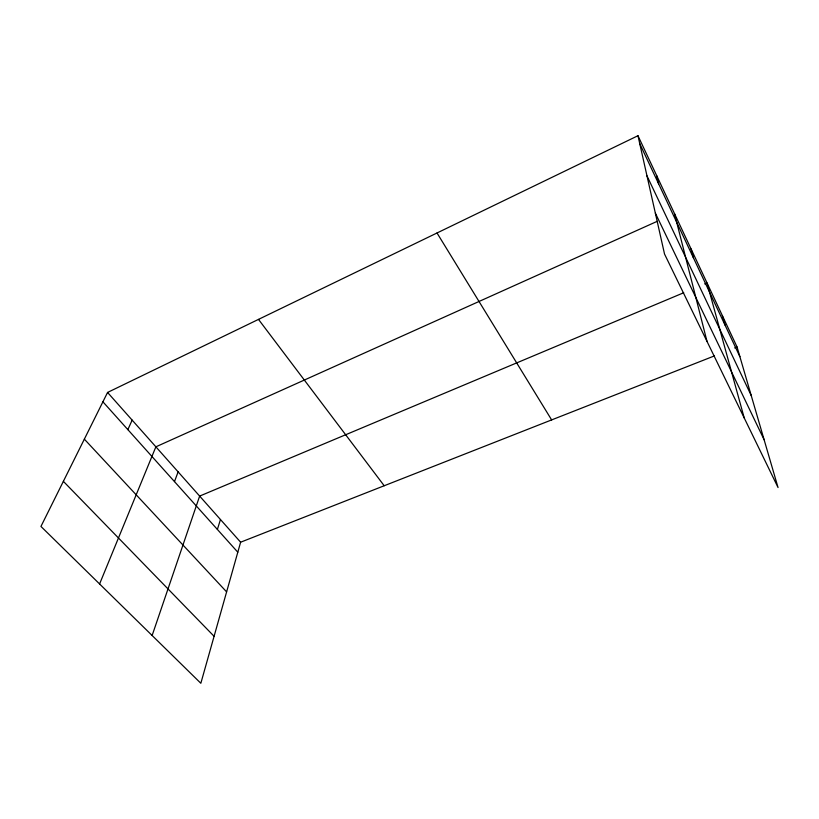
<?xml version="1.0" encoding="UTF-8"?>
<svg xmlns="http://www.w3.org/2000/svg" width="819" height="819" viewBox="0 0 819 819"><rect width="100%" height="100%" fill="white"/><g stroke="black" fill="none" stroke-linecap="round" stroke-linejoin="round"><path stroke-width="1.23" d="M714.485 355.876L240.622 542.209L200.839 683.281L40.95 526.443L107.565 392.444L637.97 135.719L737.069 347L778.05 487.54L664.526 254.023L637.97 135.719M217.383 529.443L220.465 519.522M152.129 635.503L199.641 496.089L683.711 292.741M174.488 481.603L178.122 471.867M99.59 583.967L155.876 446.826L657.288 221.294M127.856 429.627L132.146 420.127M704.698 283.937L707.022 282.954L744.225 417.956M734.684 347.932L737.069 347M63.37 481.347L214.087 636.291M84.347 439.148L226.607 591.881M102.907 401.801L237.797 552.201M107.565 392.444L240.622 542.209M258.497 319.39L384.193 485.749M437.018 232.985L551.637 419.912M655.354 213.135L764.117 439.752M646.99 175.89L751.207 395.485M639.762 143.683L739.885 356.674M722.338 315.602L725.03 325.071M691.082 248.966L693.468 257.934M674.477 213.554L707.002 341.38M656.623 175.491L658.63 183.835"/></g></svg>
